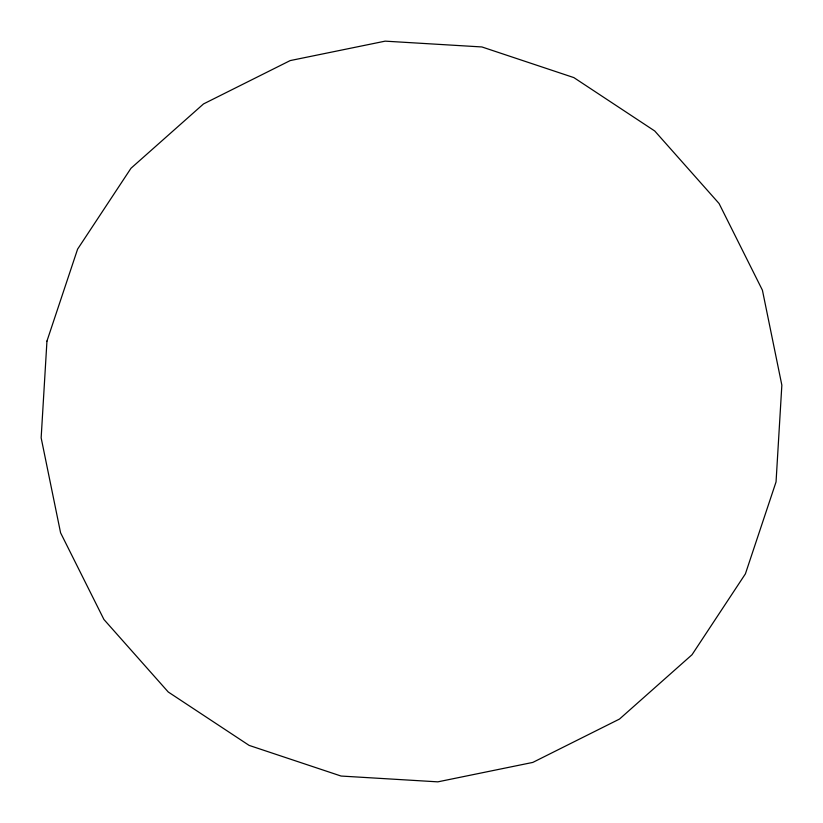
<?xml version="1.0" encoding="UTF-8"?>
<svg xmlns="http://www.w3.org/2000/svg" width="823" height="823" viewBox="0 0 823 823"><rect width="100%" height="100%" fill="white"/><g stroke="black" fill="none" stroke-linecap="round" stroke-linejoin="round"><path stroke-width="1.23" d="M46.952 341.092L41.15 437.846L60.583 532.8L103.935 619.493L168.252 692.009L249.143 745.401L341.092 776.048L437.846 781.85L532.8 762.417L619.493 719.065L692.009 654.748L745.401 573.857L776.048 481.908L781.85 385.154L762.417 290.2L719.065 203.507L654.748 130.991L573.857 77.599L481.908 46.952L385.154 41.15L290.2 60.583L203.507 103.935L130.991 168.252L77.599 249.143L46.952 341.092"/></g></svg>
